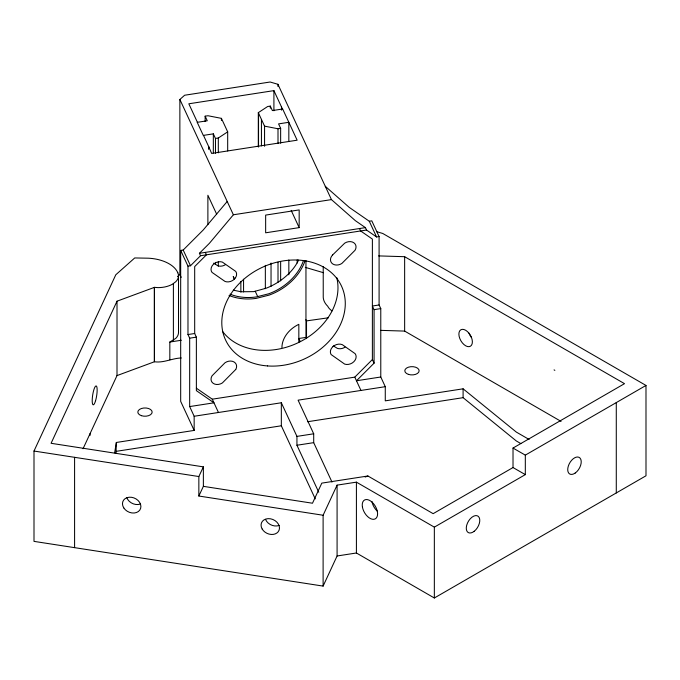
<?xml version="1.0" encoding="UTF-8"?>
<svg xmlns="http://www.w3.org/2000/svg" width="680" height="680" viewBox="0 0 680 680"><rect width="100%" height="100%" fill="white"/><g stroke="black" fill="none" stroke-linecap="round" stroke-linejoin="round"><path stroke-width="1.02" d="M83.053 448.732L117.002 375.598L117.019 301.189L154.462 287.351L154.343 361.743C163.625 363.171 172.133 358.232 181.314 357.977M318.741 492.218L296.939 445.247L296.939 436.39L281.333 402.764L194.157 416.253L189.669 406.572L189.669 338.173L187.977 334.543L187.977 266.144L180.676 250.418L183.192 250.027L203.252 229.968L227.197 201.467M331.993 482.077L313.701 442.654L313.701 433.798L298.095 400.171L385.271 386.682L385.271 400.851L463.097 388.815L516.324 432.089L529.091 439.458M177.811 272.756A33.294 19.227 0 0 0 148.41 258.196L134.725 257.95L115.795 274.779L34 451.044L34 541.373L323.111 586.092L337.084 555.985L337.084 485.137L356.413 482.146L434.341 527.144L434.341 597.992L646 475.787L645.991 385.441L382.772 233.478L376.771 231.71M434.341 597.992L356.413 552.993L356.413 482.146M90.049 435.412L90.049 433.653M114.648 452.829L116.34 442.467L194.157 430.423L194.157 416.253M115.999 453.39L116.34 442.467M117.019 301.189L51.077 443.3L203.371 466.863L203.371 486.353L198.849 496.026L323.111 515.244L337.084 485.137M198.849 496.026L198.849 476.535L203.371 466.863M233.316 290.148L241.018 291.771L253.7 291.635L266.212 288.201C279.607 283.024 292.689 272.587 298.554 260.117M385.271 386.682L380.783 377L380.774 308.601L379.091 304.971L379.091 236.58L376.575 236.963L366.546 230.044L365.423 227.621L355.394 220.694L331.449 199.606L233.376 214.778L209.431 243.278L199.401 253.308L200.523 255.731L190.494 265.761L187.977 266.144M196.367 388.186L212.287 399.185L354.79 377.137L372.385 359.533L372.385 239.079L360.621 230.953L359.499 228.54M379.091 304.971L372.385 306.017L374.068 309.647L374.076 363.162L356.473 380.766L380.783 377M181.203 277.355L179.869 274.482L179.869 99.475L184.637 95.234L270.13 82.008L277.933 84.303L331.449 199.606M177.497 276.599L179.869 274.482M205.139 116.178L207.272 120.776L197.217 122.332L203.278 135.405L213.333 133.85L215.466 138.44L218.314 138.006L227.681 131.852L221.425 118.362L207.987 115.744L205.139 116.178L205.139 121.473M258.306 146.557L258.306 112.659L267.673 106.505L270.308 106.097L272.382 110.576L282.659 108.987L297.143 140.199L211.642 153.433L208.837 146.906L208.837 149.022M203.371 486.353L312.486 503.225L321.81 483.123L367.905 475.991L433.143 513.663L513.017 467.542L513.017 448.06L624.512 383.664L404.642 256.7L378.641 255.901M513.017 448.06L525.317 455.133L645.991 385.441M434.341 527.144L525.317 474.623L525.317 455.133M169.83 359.754L169.83 342.04L175.763 338.402A20.459 11.815 0 0 0 178.508 332.495L178.508 275.817M365.143 477.054L367.905 475.991M117.002 375.598L154.462 361.751L154.343 287.343L158.049 287.623A20.459 11.815 0 0 0 172.516 284.163L175.763 281.724A20.459 11.815 0 0 0 177.811 272.756M282.447 109.021L273.912 90.627L188.827 103.793L197.421 122.306M258.306 112.659L264.562 126.14L278.001 128.767L280.644 128.358L280.644 143.191M299.175 227.621L265.65 232.806L265.65 215.093L299.175 209.907L299.175 227.621L291.168 210.375M325.269 186.294L349.223 207.383L369.274 221.238L371.79 220.847L379.091 236.58M199.401 253.308L365.423 227.621M200.523 255.731L366.546 230.044M187.977 334.543L194.684 333.506L196.367 337.135L196.375 390.66L213.979 402.815L189.669 406.572M189.669 338.173L196.367 337.135M374.068 309.647L380.774 308.601M169.83 342.04L181.314 340.263M116.34 451.316L281.333 425.791L315.256 498.899M307.496 421.745L463.097 397.673L516.298 440.954L520.854 443.589M296.939 436.39L313.701 433.798M296.939 445.247L313.701 442.654M337.084 555.985L356.413 552.993M305.957 319.676L306.519 320.892L328.355 317.798M380.724 330.361L404.651 331.092L561.06 421.396M34 451.044L198.849 476.535M305.295 267.359L323.527 272.723M554.064 369.894L554.863 370.353M513.017 467.542L525.317 474.623M213.69 263.143L217.727 265.727A7.82 6.171 -24.9 0 0 225.275 264.8M333.336 345.882L337.374 348.373A7.913 6.247 -24.9 0 0 345.024 347.191M369.274 221.238L376.575 236.963M280.644 128.358L278.562 123.888L288.83 122.298L288.83 141.363M372.385 359.533L374.076 363.162M354.79 377.137L360.961 390.447M300.152 341.334L298.834 338.495L305.957 337.39L305.957 260.584M203.49 135.371L208.837 146.906M179.869 99.475L233.376 214.778M255.221 291.252L257.695 296.574M216.665 214.191L207.885 195.27L207.885 224.638M233.325 276.599L234.447 279.012M233.249 276.683L234.371 279.106M205.326 252.391L206.448 254.813L194.684 266.577L194.684 333.506M183.192 250.027L190.494 265.761M212.287 399.185L218.467 412.488M194.157 430.423L180.684 401.387L180.676 250.418M616.284 402.611L616.284 492.949M463.097 388.815L463.097 397.673M404.642 256.7L404.651 331.092M323.229 266.543L323.238 295.927A32.733 18.895 0 0 0 327.743 306.247A20.018 11.56 0 0 0 332.036 310.87M323.111 515.244L323.111 586.092M306.519 320.892L306.519 338.606M298.834 342.482L298.834 324.326A27.123 21.395 -24.9 0 0 281.928 347.548M297.202 259.837L297.202 262.981M288.839 259.99L288.839 274.822M281.495 106.964L281.495 110.143M281.333 402.764L281.333 425.791M280.644 261.817L280.644 280.882M277.933 84.303L277.933 86.419M278.001 128.767L278.01 143.599M278.01 262.225L278.01 282.353M273.912 90.627L273.912 110.755M271.039 263.007L271.039 286.348M270.308 106.097L270.308 108.213M265.344 265.353L265.353 288.694M264.562 126.14L264.562 146.268M261.435 119.399L261.435 145.885M258.536 113.16L258.536 147.058M243.559 279.233L243.559 291.941M240.856 281.469L240.864 292.077M227.681 131.852L227.681 150.918M221.425 118.362L221.425 120.487M218.314 138.006L218.314 152.83M218.314 261.927L218.314 266.169M215.466 138.44L215.466 153.272M215.475 262.37L215.475 264.486M213.333 133.85L213.333 152.915M208.632 146.94L208.632 149.056M173.392 283.509L173.392 340.195M74.587 457.317L74.587 547.646M377.145 511.037A10.854 6.273 60 0 1 371.96 501.508M140.403 504.05A9.546 7.531 24.9 0 1 126.76 497.471M305.056 260.788A52.139 41.123 -24.9 0 1 269.203 295.094L256.148 298.392A52.139 41.123 -24.9 0 1 229.058 295.477M303.442 260.618A50.388 39.746 -24.9 0 1 268.796 293.769L256.173 296.956A50.388 39.746 -24.9 0 1 229.993 294.142M336.727 277.508A63.92 50.413 -24.9 0 1 298.137 342.728A63.92 50.413 -24.9 0 1 222.768 331.695M471.469 337.501A9.546 5.508 60 0 1 468.988 333.225A9.546 5.508 60 0 0 458.881 334.109A9.546 5.508 60 0 0 469.03 346.673A9.546 5.508 60 0 0 468.979 333.149M279.208 525.402A9.546 7.531 24.9 0 1 265.54 519.409M235.748 369.469L222.351 382.959A7.82 6.171 -24.9 0 1 213.231 383.358A7.82 6.171 -24.9 0 1 212.032 375.836L225.012 362.763A7.82 6.171 -24.9 0 1 234.175 362.049L235.441 363.137A7.82 6.171 -24.9 0 1 235.748 369.469M332.622 254.949L331.475 256.394A7.82 6.171 -24.9 0 0 332.681 263.916A7.82 6.171 -24.9 0 0 341.802 263.508L355.036 250.274A7.82 6.171 -24.9 0 0 353.838 242.751A7.82 6.171 -24.9 0 0 344.717 243.143L332.622 254.949M235.441 277.839L234.183 279.319A7.82 6.171 -24.9 0 1 225.029 281.452L212.032 272.399A7.82 6.171 -24.9 0 1 213.231 264.503A7.82 6.171 -24.9 0 1 222.351 262.08L235.73 271.413A7.82 6.171 -24.9 0 1 235.441 277.839M333.004 346.579L331.687 348.041A7.913 6.247 -24.9 0 0 331.151 354.577L344.675 364.106A7.913 6.247 -24.9 0 0 353.906 361.649A7.913 6.247 -24.9 0 0 355.122 353.659L342.295 344.658A7.913 6.247 -24.9 0 0 333.004 346.579M575.161 473.076A9.546 5.508 -60 0 0 579.963 457.997A9.546 5.508 -60 0 0 568.327 466.063A9.546 5.508 -60 0 0 575.161 473.076M123.811 507.952A9.546 7.531 24.9 0 0 139.774 510.111A9.546 7.531 24.9 0 0 131.469 497.292A9.546 7.531 24.9 0 0 123.811 507.952M267.554 365.942A63.92 50.413 -24.9 0 0 343.179 290.317A63.92 50.413 -24.9 0 0 239.878 282.905A63.92 50.413 -24.9 0 0 267.554 365.942M474.173 531.31A9.546 5.508 -60 0 0 478.219 516.307A9.546 5.508 -60 0 0 466.701 525.24A9.546 5.508 -60 0 0 474.173 531.31M262.174 529.031A9.546 7.531 24.9 0 0 278.146 531.828A9.546 7.531 24.9 0 0 270.495 518.798A9.546 7.531 24.9 0 0 262.174 529.031M362.414 507.017A10.854 6.273 60 0 0 375.096 518.959A10.854 6.273 60 0 0 372.224 502.308A10.854 6.273 60 0 0 362.414 507.017M408.391 374.365A7.157 4.131 0 0 0 419.135 370.787A7.157 4.131 0 0 0 408.391 367.2A7.157 4.131 0 0 0 408.391 374.365M141.415 415.675A7.157 4.131 0 0 0 152.15 412.089A7.157 4.131 0 0 0 141.415 408.51A7.157 4.131 0 0 0 141.415 415.675M95.582 400.673A9.546 2.014 -81.2 0 0 96.22 385.951A9.546 2.014 -81.2 0 0 92.234 399.466A9.546 2.014 -81.2 0 0 95.582 400.673"/></g></svg>
